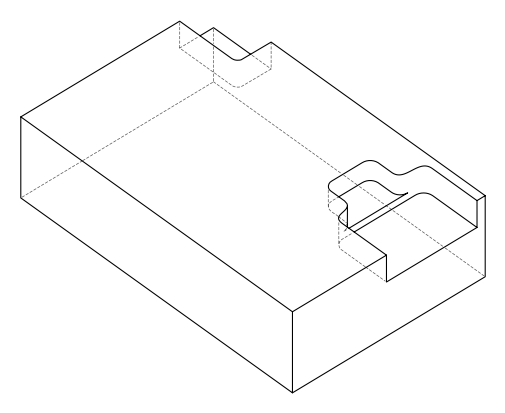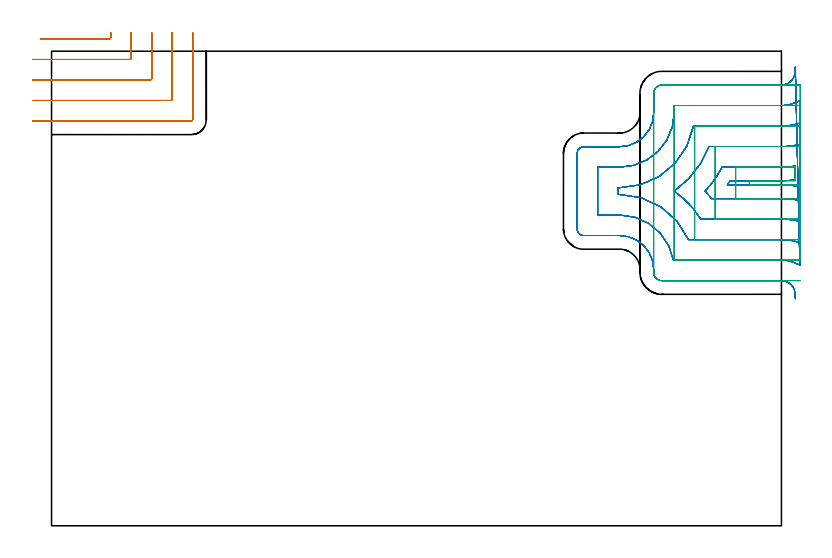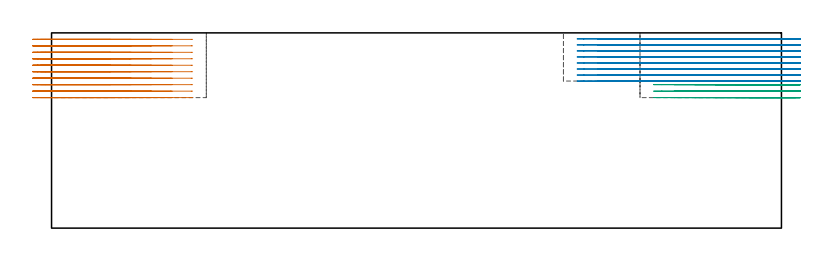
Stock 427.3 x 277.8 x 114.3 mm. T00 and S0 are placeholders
(PLAN: 3 operations, 0 tool changes, 50.7 min)
(1 MILL_CORNER_NOTCH_RECTANGULAR | CORNER_NOTCH_RECTANGULAR | NXT0201_012 | Follow Part, ap 4, ae 75% | 10.89 min | 166964 mm3)
(2 MILL_OPEN_POCKET | POCKET_OPEN | NXT0201_012 | Follow Part, ap 4, ae 75% | 30.34 min | 388699 mm3)
(3 MILL_SLOT | SLOT_PARTIAL_RECTANGULAR | NXT0201_012 | Follow Part, ap 4, ae 75% | 9.45 min | 104140 mm3)
(TOOL NXT0201_012 | ENDMILL 16mm [2P460-1600-NA 1630] | D16 FL38 Z6)
(OP 1 MILL_CORNER_NOTCH_RECTANGULAR)
G17 G21 G94 G90
T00 M6
G54
G17 G0 G90 X-6.487 Y285. S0 M3
G43 Z124.3 H1
Z110.51
G94 G1 X-3.487 F250.
X33.805 F500.
G3 X34.6 Y285.8 R0.8
G1 Y288.8 F250.
G0 Z124.3
X-11. Y273.
Z110.51
G1 X-8.
X45.805 F500.
G3 X46.6 Y273.795 R0.8
G1 Y285.8
Y288.8 F250.
G0 Z124.3
X-11. Y261.
Z110.51
G1 X-8.
X57.805 F500.
G3 X58.6 Y261.795 R0.8
G1 Y285.8
Y288.8 F250.
G0 Z124.3
X-11. Y249.
Z110.51
G1 X-8.
X69.804 F500.
G3 X70.6 Y249.796 R0.8
G1 Y285.8
Y288.8 F250.
G0 Z124.3
X-11. Y237.
Z110.51
G1 X-8.
X81.804 F500.
G3 X82.6 Y237.796 R0.8
G1 Y285.8
Y288.8 F250.
G0 Z124.3
X-6.487 Y285.
Z106.72
G1 X-3.487
X33.805 F500.
G3 X34.6 Y285.8 R0.8
G1 Y288.8 F250.
G0 Z124.3
X-11. Y273.
Z106.72
G1 X-8.
X45.805 F500.
G3 X46.6 Y273.795 R0.8
G1 Y285.8
Y288.8 F250.
G0 Z124.3
X-11. Y261.
Z106.72
G1 X-8.
X57.805 F500.
G3 X58.6 Y261.795 R0.8
G1 Y285.8
Y288.8 F250.
G0 Z124.3
X-11. Y249.
Z106.72
G1 X-8.
X69.804 F500.
G3 X70.6 Y249.796 R0.8
G1 Y285.8
Y288.8 F250.
G0 Z124.3
X-11. Y237.
Z106.72
G1 X-8.
X81.804 F500.
G3 X82.6 Y237.796 R0.8
G1 Y285.8
Y288.8 F250.
G0 Z124.3
X-6.487 Y285.
Z102.93
G1 X-3.487
X33.805 F500.
G3 X34.6 Y285.8 R0.8
G1 Y288.8 F250.
G0 Z124.3
X-11. Y273.
Z102.93
G1 X-8.
X45.805 F500.
G3 X46.6 Y273.795 R0.8
G1 Y285.8
Y288.8 F250.
G0 Z124.3
X-11. Y261.
Z102.93
G1 X-8.
X57.805 F500.
G3 X58.6 Y261.795 R0.8
G1 Y285.8
Y288.8 F250.
G0 Z124.3
X-11. Y249.
Z102.93
G1 X-8.
X69.804 F500.
G3 X70.6 Y249.796 R0.8
G1 Y285.8
Y288.8 F250.
G0 Z124.3
X-11. Y237.
Z102.93
G1 X-8.
X81.804 F500.
G3 X82.6 Y237.796 R0.8
G1 Y285.8
Y288.8 F250.
G0 Z124.3
X-6.487 Y285.
Z99.14
G1 X-3.487
X33.805 F500.
G3 X34.6 Y285.8 R0.8
G1 Y288.8 F250.
G0 Z124.3
X-11. Y273.
Z99.14
G1 X-8.
X45.805 F500.
G3 X46.6 Y273.795 R0.8
G1 Y285.8
Y288.8 F250.
G0 Z124.3
X-11. Y261.
Z99.14
G1 X-8.
X57.805 F500.
G3 X58.6 Y261.795 R0.8
G1 Y285.8
Y288.8 F250.
G0 Z124.3
X-11. Y249.
Z99.14
G1 X-8.
X69.804 F500.
G3 X70.6 Y249.796 R0.8
G1 Y285.8
Y288.8 F250.
G0 Z124.3
X-11. Y237.
Z99.14
G1 X-8.
X81.804 F500.
G3 X82.6 Y237.796 R0.8
G1 Y285.8
Y288.8 F250.
G0 Z124.3
X-6.487 Y285.
Z95.35
G1 X-3.487
X33.805 F500.
G3 X34.6 Y285.8 R0.8
G1 Y288.8 F250.
G0 Z124.3
X-11. Y273.
Z95.35
G1 X-8.
X45.805 F500.
G3 X46.6 Y273.795 R0.8
G1 Y285.8
Y288.8 F250.
G0 Z124.3
X-11. Y261.
Z95.35
G1 X-8.
X57.805 F500.
G3 X58.6 Y261.795 R0.8
G1 Y285.8
Y288.8 F250.
G0 Z124.3
X-11. Y249.
Z95.35
G1 X-8.
X69.804 F500.
G3 X70.6 Y249.796 R0.8
G1 Y285.8
Y288.8 F250.
G0 Z124.3
X-11. Y237.
Z95.35
G1 X-8.
X81.804 F500.
G3 X82.6 Y237.796 R0.8
G1 Y285.8
Y288.8 F250.
G0 Z124.3
X-6.487 Y285.
Z91.56
G1 X-3.487
X33.805 F500.
G3 X34.6 Y285.8 R0.8
G1 Y288.8 F250.
G0 Z124.3
X-11. Y273.
Z91.56
G1 X-8.
X45.805 F500.
G3 X46.6 Y273.795 R0.8
G1 Y285.8
Y288.8 F250.
G0 Z124.3
X-11. Y261.
Z91.56
G1 X-8.
X57.805 F500.
G3 X58.6 Y261.795 R0.8
G1 Y285.8
Y288.8 F250.
G0 Z124.3
X-11. Y249.
Z91.56
G1 X-8.
X69.804 F500.
G3 X70.6 Y249.796 R0.8
G1 Y285.8
Y288.8 F250.
G0 Z124.3
X-11. Y237.
Z91.56
G1 X-8.
X81.804 F500.
G3 X82.6 Y237.796 R0.8
G1 Y285.8
Y288.8 F250.
G0 Z124.3
X-6.487 Y285.
Z87.77
G1 X-3.487
X33.805 F500.
G3 X34.6 Y285.8 R0.8
G1 Y288.8 F250.
G0 Z124.3
X-11. Y273.
Z87.77
G1 X-8.
X45.805 F500.
G3 X46.6 Y273.795 R0.8
G1 Y285.8
Y288.8 F250.
G0 Z124.3
X-11. Y261.
Z87.77
G1 X-8.
X57.805 F500.
G3 X58.6 Y261.795 R0.8
G1 Y285.8
Y288.8 F250.
G0 Z124.3
X-11. Y249.
Z87.77
G1 X-8.
X69.804 F500.
G3 X70.6 Y249.796 R0.8
G1 Y285.8
Y288.8 F250.
G0 Z124.3
X-11. Y237.
Z87.77
G1 X-8.
X81.804 F500.
G3 X82.6 Y237.796 R0.8
G1 Y285.8
Y288.8 F250.
G0 Z124.3
X-6.487 Y285.
Z83.98
G1 X-3.487
X33.805 F500.
G3 X34.6 Y285.8 R0.8
G1 Y288.8 F250.
G0 Z124.3
X-11. Y273.
Z83.98
G1 X-8.
X45.805 F500.
G3 X46.6 Y273.795 R0.8
G1 Y285.8
Y288.8 F250.
G0 Z124.3
X-11. Y261.
Z83.98
G1 X-8.
X57.805 F500.
G3 X58.6 Y261.795 R0.8
G1 Y285.8
Y288.8 F250.
G0 Z124.3
X-11. Y249.
Z83.98
G1 X-8.
X69.804 F500.
G3 X70.6 Y249.796 R0.8
G1 Y285.8
Y288.8 F250.
G0 Z124.3
X-11. Y237.
Z83.98
G1 X-8.
X81.804 F500.
G3 X82.6 Y237.796 R0.8
G1 Y285.8
Y288.8 F250.
G0 Z124.3
X-6.487 Y285.
Z80.19
G1 X-3.487
X33.805 F500.
G3 X34.6 Y285.8 R0.8
G1 Y288.8 F250.
G0 Z124.3
X-11. Y273.
Z80.19
G1 X-8.
X45.805 F500.
G3 X46.6 Y273.795 R0.8
G1 Y285.8
Y288.8 F250.
G0 Z124.3
X-11. Y261.
Z80.19
G1 X-8.
X57.805 F500.
G3 X58.6 Y261.795 R0.8
G1 Y285.8
Y288.8 F250.
G0 Z124.3
X-11. Y249.
Z80.19
G1 X-8.
X69.804 F500.
G3 X70.6 Y249.796 R0.8
G1 Y285.8
Y288.8 F250.
G0 Z124.3
X-11. Y237.
Z80.19
G1 X-8.
X81.804 F500.
G3 X82.6 Y237.796 R0.8
G1 Y285.8
Y288.8 F250.
G0 Z124.3
X-6.487 Y285.
Z76.4
G1 X-3.487
X33.805 F500.
G3 X34.6 Y285.8 R0.8
G1 Y288.8 F250.
G0 Z124.3
X-11. Y273.
Z76.4
G1 X-8.
X45.805 F500.
G3 X46.6 Y273.795 R0.8
G1 Y285.8
Y288.8 F250.
G0 Z124.3
X-11. Y261.
Z76.4
G1 X-8.
X57.805 F500.
G3 X58.6 Y261.795 R0.8
G1 Y285.8
Y288.8 F250.
G0 Z124.3
X-11. Y249.
Z76.4
G1 X-8.
X69.804 F500.
G3 X70.6 Y249.796 R0.8
G1 Y285.8
Y288.8 F250.
G0 Z124.3
X-11. Y237.
Z76.4
G1 X-8.
X81.804 F500.
G3 X82.6 Y237.796 R0.8
G1 Y285.8
Y288.8 F250.
G0 Z124.3
M5
M2
(OP 2 MILL_OPEN_POCKET)
G17 G21 G94 G90
T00 M6
G54
G17 G0 G90 X438.276 Y198.623 S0 M3
G43 Z124.3 H1
Z110.775
G94 G1 X435.3 Y198.998 F250.
G3 X427.3 Y199.5 R64. F500.
G1 X395.62
G3 X397.228 Y202. R75.9
G1 X427.3
G3 X435.3 Y202.502 R64.
G1 Y210.574
G2 X427.3 Y210. R56.
G1 X392.593
G2 X382.636 Y195.9 R67.9
X386.342 Y191.5 R67.9
G1 X427.3
G2 X435.3 Y190.926 R56.
G1 X438.269 Y190.497 F250.
X438.25 Y223.279
X435.3 Y222.733
G2 X427.3 Y222. R44. F500.
G1 X384.876
G2 X364.506 Y195.9 R55.9
X380.082 Y179.5 R55.9
G1 X427.3
G2 X435.3 Y178.767 R44.
G1 X438.25 Y178.221 F250.
X438.205 Y235.766
X435.3 Y235.016
G2 X427.3 Y234. R32. F500.
G1 X375.802
G2 X332.6 Y197.9 R43.9
G1 X331.7
Y193.9
X332.6
G2 X372.861 Y167.5 R43.9
G1 X427.3
G2 X435.3 Y166.484 R32.
G1 X438.205 Y165.734 F250.
X438.05 Y248.87
X435.3 Y247.67
G2 X427.3 Y246. R20. F500.
G1 X364.5
Y241.8
G2 X332.6 Y209.9 R31.9
G1 X319.7
Y181.9
X332.6
G2 X364.022 Y155.5 R31.9
G1 X427.3
G2 X435.3 Y153.83 R20.
G1 X438.05 Y152.63 F250.
X435.44 Y268.596
X435.29 Y265.6
G2 X427.3 Y258. R8. F500.
G1 X357.3
G3 X352.5 Y253.2 R4.8
G1 Y241.8
G2 X332.6 Y221.9 R19.9
G1 X311.6
G3 X307.7 Y218. R3.9
G1 Y173.8
G3 X311.6 Y169.9 R3.9
G1 X332.6
G2 X352.5 Y150. R19.9
G1 Y148.3
G3 X357.3 Y143.5 R4.8
G1 X427.3
G2 X435.29 Y135.9 R8.
G1 X435.44 Y132.904 F250.
G0 X438.276 Y198.623 Z107.25
G1 X435.3 Y198.998
G3 X427.3 Y199.5 R64. F500.
G1 X395.62
G3 X397.228 Y202. R75.9
G1 X427.3
G3 X435.3 Y202.502 R64.
G1 Y210.574
G2 X427.3 Y210. R56.
G1 X392.593
G2 X382.636 Y195.9 R67.9
X386.342 Y191.5 R67.9
G1 X427.3
G2 X435.3 Y190.926 R56.
G1 X438.269 Y190.497 F250.
X438.25 Y223.279
X435.3 Y222.733
G2 X427.3 Y222. R44. F500.
G1 X384.876
G2 X364.506 Y195.9 R55.9
X380.082 Y179.5 R55.9
G1 X427.3
G2 X435.3 Y178.767 R44.
G1 X438.25 Y178.221 F250.
X438.205 Y235.766
X435.3 Y235.016
G2 X427.3 Y234. R32. F500.
G1 X375.802
G2 X332.6 Y197.9 R43.9
G1 X331.7
Y193.9
X332.6
G2 X372.861 Y167.5 R43.9
G1 X427.3
G2 X435.3 Y166.484 R32.
G1 X438.205 Y165.734 F250.
X438.05 Y248.87
X435.3 Y247.67
G2 X427.3 Y246. R20. F500.
G1 X364.5
Y241.8
G2 X332.6 Y209.9 R31.9
G1 X319.7
Y181.9
X332.6
G2 X364.022 Y155.5 R31.9
G1 X427.3
G2 X435.3 Y153.83 R20.
G1 X438.05 Y152.63 F250.
X435.44 Y268.596
X435.29 Y265.6
G2 X427.3 Y258. R8. F500.
G1 X357.3
G3 X352.5 Y253.2 R4.8
G1 Y241.8
G2 X332.6 Y221.9 R19.9
G1 X311.6
G3 X307.7 Y218. R3.9
G1 Y173.8
G3 X311.6 Y169.9 R3.9
G1 X332.6
G2 X352.5 Y150. R19.9
G1 Y148.3
G3 X357.3 Y143.5 R4.8
G1 X427.3
G2 X435.29 Y135.9 R8.
G1 X435.44 Y132.904 F250.
G0 X438.276 Y198.623 Z103.725
G1 X435.3 Y198.998
G3 X427.3 Y199.5 R64. F500.
G1 X395.62
G3 X397.228 Y202. R75.9
G1 X427.3
G3 X435.3 Y202.502 R64.
G1 Y210.574
G2 X427.3 Y210. R56.
G1 X392.593
G2 X382.636 Y195.9 R67.9
X386.342 Y191.5 R67.9
G1 X427.3
G2 X435.3 Y190.926 R56.
G1 X438.269 Y190.497 F250.
X438.25 Y223.279
X435.3 Y222.733
G2 X427.3 Y222. R44. F500.
G1 X384.876
G2 X364.506 Y195.9 R55.9
X380.082 Y179.5 R55.9
G1 X427.3
G2 X435.3 Y178.767 R44.
G1 X438.25 Y178.221 F250.
X438.205 Y235.766
X435.3 Y235.016
G2 X427.3 Y234. R32. F500.
G1 X375.802
G2 X332.6 Y197.9 R43.9
G1 X331.7
Y193.9
X332.6
G2 X372.861 Y167.5 R43.9
G1 X427.3
G2 X435.3 Y166.484 R32.
G1 X438.205 Y165.734 F250.
X438.05 Y248.87
X435.3 Y247.67
G2 X427.3 Y246. R20. F500.
G1 X364.5
Y241.8
G2 X332.6 Y209.9 R31.9
G1 X319.7
Y181.9
X332.6
G2 X364.022 Y155.5 R31.9
G1 X427.3
G2 X435.3 Y153.83 R20.
G1 X438.05 Y152.63 F250.
X435.44 Y268.596
X435.29 Y265.6
G2 X427.3 Y258. R8. F500.
G1 X357.3
G3 X352.5 Y253.2 R4.8
G1 Y241.8
G2 X332.6 Y221.9 R19.9
G1 X311.6
G3 X307.7 Y218. R3.9
G1 Y173.8
G3 X311.6 Y169.9 R3.9
G1 X332.6
G2 X352.5 Y150. R19.9
G1 Y148.3
G3 X357.3 Y143.5 R4.8
G1 X427.3
G2 X435.29 Y135.9 R8.
G1 X435.44 Y132.904 F250.
G0 X438.276 Y198.623 Z100.2
G1 X435.3 Y198.998
G3 X427.3 Y199.5 R64. F500.
G1 X395.62
G3 X397.228 Y202. R75.9
G1 X427.3
G3 X435.3 Y202.502 R64.
G1 Y210.574
G2 X427.3 Y210. R56.
G1 X392.593
G2 X382.636 Y195.9 R67.9
X386.342 Y191.5 R67.9
G1 X427.3
G2 X435.3 Y190.926 R56.
G1 X438.269 Y190.497 F250.
X438.25 Y223.279
X435.3 Y222.733
G2 X427.3 Y222. R44. F500.
G1 X384.876
G2 X364.506 Y195.9 R55.9
X380.082 Y179.5 R55.9
G1 X427.3
G2 X435.3 Y178.767 R44.
G1 X438.25 Y178.221 F250.
X438.205 Y235.766
X435.3 Y235.016
G2 X427.3 Y234. R32. F500.
G1 X375.802
G2 X332.6 Y197.9 R43.9
G1 X331.7
Y193.9
X332.6
G2 X372.861 Y167.5 R43.9
G1 X427.3
G2 X435.3 Y166.484 R32.
G1 X438.205 Y165.734 F250.
X438.05 Y248.87
X435.3 Y247.67
G2 X427.3 Y246. R20. F500.
G1 X364.5
Y241.8
G2 X332.6 Y209.9 R31.9
G1 X319.7
Y181.9
X332.6
G2 X364.022 Y155.5 R31.9
G1 X427.3
G2 X435.3 Y153.83 R20.
G1 X438.05 Y152.63 F250.
X435.44 Y268.596
X435.29 Y265.6
G2 X427.3 Y258. R8. F500.
G1 X357.3
G3 X352.5 Y253.2 R4.8
G1 Y241.8
G2 X332.6 Y221.9 R19.9
G1 X311.6
G3 X307.7 Y218. R3.9
G1 Y173.8
G3 X311.6 Y169.9 R3.9
G1 X332.6
G2 X352.5 Y150. R19.9
G1 Y148.3
G3 X357.3 Y143.5 R4.8
G1 X427.3
G2 X435.29 Y135.9 R8.
G1 X435.44 Y132.904 F250.
G0 X438.276 Y198.623 Z96.675
G1 X435.3 Y198.998
G3 X427.3 Y199.5 R64. F500.
G1 X395.62
G3 X397.228 Y202. R75.9
G1 X427.3
G3 X435.3 Y202.502 R64.
G1 Y210.574
G2 X427.3 Y210. R56.
G1 X392.593
G2 X382.636 Y195.9 R67.9
X386.342 Y191.5 R67.9
G1 X427.3
G2 X435.3 Y190.926 R56.
G1 X438.269 Y190.497 F250.
X438.25 Y223.279
X435.3 Y222.733
G2 X427.3 Y222. R44. F500.
G1 X384.876
G2 X364.506 Y195.9 R55.9
X380.082 Y179.5 R55.9
G1 X427.3
G2 X435.3 Y178.767 R44.
G1 X438.25 Y178.221 F250.
X438.205 Y235.766
X435.3 Y235.016
G2 X427.3 Y234. R32. F500.
G1 X375.802
G2 X332.6 Y197.9 R43.9
G1 X331.7
Y193.9
X332.6
G2 X372.861 Y167.5 R43.9
G1 X427.3
G2 X435.3 Y166.484 R32.
G1 X438.205 Y165.734 F250.
X438.05 Y248.87
X435.3 Y247.67
G2 X427.3 Y246. R20. F500.
G1 X364.5
Y241.8
G2 X332.6 Y209.9 R31.9
G1 X319.7
Y181.9
X332.6
G2 X364.022 Y155.5 R31.9
G1 X427.3
G2 X435.3 Y153.83 R20.
G1 X438.05 Y152.63 F250.
X435.44 Y268.596
X435.29 Y265.6
G2 X427.3 Y258. R8. F500.
G1 X357.3
G3 X352.5 Y253.2 R4.8
G1 Y241.8
G2 X332.6 Y221.9 R19.9
G1 X311.6
G3 X307.7 Y218. R3.9
G1 Y173.8
G3 X311.6 Y169.9 R3.9
G1 X332.6
G2 X352.5 Y150. R19.9
G1 Y148.3
G3 X357.3 Y143.5 R4.8
G1 X427.3
G2 X435.29 Y135.9 R8.
G1 X435.44 Y132.904 F250.
G0 X438.276 Y198.623 Z93.15
G1 X435.3 Y198.998
G3 X427.3 Y199.5 R64. F500.
G1 X395.62
G3 X397.228 Y202. R75.9
G1 X427.3
G3 X435.3 Y202.502 R64.
G1 Y210.574
G2 X427.3 Y210. R56.
G1 X392.593
G2 X382.636 Y195.9 R67.9
X386.342 Y191.5 R67.9
G1 X427.3
G2 X435.3 Y190.926 R56.
G1 X438.269 Y190.497 F250.
X438.25 Y223.279
X435.3 Y222.733
G2 X427.3 Y222. R44. F500.
G1 X384.876
G2 X364.506 Y195.9 R55.9
X380.082 Y179.5 R55.9
G1 X427.3
G2 X435.3 Y178.767 R44.
G1 X438.25 Y178.221 F250.
X438.205 Y235.766
X435.3 Y235.016
G2 X427.3 Y234. R32. F500.
G1 X375.802
G2 X332.6 Y197.9 R43.9
G1 X331.7
Y193.9
X332.6
G2 X372.861 Y167.5 R43.9
G1 X427.3
G2 X435.3 Y166.484 R32.
G1 X438.205 Y165.734 F250.
X438.05 Y248.87
X435.3 Y247.67
G2 X427.3 Y246. R20. F500.
G1 X364.5
Y241.8
G2 X332.6 Y209.9 R31.9
G1 X319.7
Y181.9
X332.6
G2 X364.022 Y155.5 R31.9
G1 X427.3
G2 X435.3 Y153.83 R20.
G1 X438.05 Y152.63 F250.
X435.44 Y268.596
X435.29 Y265.6
G2 X427.3 Y258. R8. F500.
G1 X357.3
G3 X352.5 Y253.2 R4.8
G1 Y241.8
G2 X332.6 Y221.9 R19.9
G1 X311.6
G3 X307.7 Y218. R3.9
G1 Y173.8
G3 X311.6 Y169.9 R3.9
G1 X332.6
G2 X352.5 Y150. R19.9
G1 Y148.3
G3 X357.3 Y143.5 R4.8
G1 X427.3
G2 X435.29 Y135.9 R8.
G1 X435.44 Y132.904 F250.
G0 X438.276 Y198.623 Z89.625
G1 X435.3 Y198.998
G3 X427.3 Y199.5 R64. F500.
G1 X395.62
G3 X397.228 Y202. R75.9
G1 X427.3
G3 X435.3 Y202.502 R64.
G1 Y210.574
G2 X427.3 Y210. R56.
G1 X392.593
G2 X382.636 Y195.9 R67.9
X386.342 Y191.5 R67.9
G1 X427.3
G2 X435.3 Y190.926 R56.
G1 X438.269 Y190.497 F250.
X438.25 Y223.279
X435.3 Y222.733
G2 X427.3 Y222. R44. F500.
G1 X384.876
G2 X364.506 Y195.9 R55.9
X380.082 Y179.5 R55.9
G1 X427.3
G2 X435.3 Y178.767 R44.
G1 X438.25 Y178.221 F250.
X438.205 Y235.766
X435.3 Y235.016
G2 X427.3 Y234. R32. F500.
G1 X375.802
G2 X332.6 Y197.9 R43.9
G1 X331.7
Y193.9
X332.6
G2 X372.861 Y167.5 R43.9
G1 X427.3
G2 X435.3 Y166.484 R32.
G1 X438.205 Y165.734 F250.
X438.05 Y248.87
X435.3 Y247.67
G2 X427.3 Y246. R20. F500.
G1 X364.5
Y241.8
G2 X332.6 Y209.9 R31.9
G1 X319.7
Y181.9
X332.6
G2 X364.022 Y155.5 R31.9
G1 X427.3
G2 X435.3 Y153.83 R20.
G1 X438.05 Y152.63 F250.
X435.44 Y268.596
X435.29 Y265.6
G2 X427.3 Y258. R8. F500.
G1 X357.3
G3 X352.5 Y253.2 R4.8
G1 Y241.8
G2 X332.6 Y221.9 R19.9
G1 X311.6
G3 X307.7 Y218. R3.9
G1 Y173.8
G3 X311.6 Y169.9 R3.9
G1 X332.6
G2 X352.5 Y150. R19.9
G1 Y148.3
G3 X357.3 Y143.5 R4.8
G1 X427.3
G2 X435.29 Y135.9 R8.
G1 X435.44 Y132.904 F250.
G0 X438.276 Y198.623 Z86.1
G1 X435.3 Y198.998
G3 X427.3 Y199.5 R64. F500.
G1 X395.62
G3 X397.228 Y202. R75.9
G1 X427.3
G3 X435.3 Y202.502 R64.
G1 Y210.574
G2 X427.3 Y210. R56.
G1 X392.593
G2 X382.636 Y195.9 R67.9
X386.342 Y191.5 R67.9
G1 X427.3
G2 X435.3 Y190.926 R56.
G1 X438.269 Y190.497 F250.
X438.25 Y223.279
X435.3 Y222.733
G2 X427.3 Y222. R44. F500.
G1 X384.876
G2 X364.506 Y195.9 R55.9
X380.082 Y179.5 R55.9
G1 X427.3
G2 X435.3 Y178.767 R44.
G1 X438.25 Y178.221 F250.
X438.205 Y235.766
X435.3 Y235.016
G2 X427.3 Y234. R32. F500.
G1 X375.802
G2 X332.6 Y197.9 R43.9
G1 X331.7
Y193.9
X332.6
G2 X372.861 Y167.5 R43.9
G1 X427.3
G2 X435.3 Y166.484 R32.
G1 X438.205 Y165.734 F250.
X438.05 Y248.87
X435.3 Y247.67
G2 X427.3 Y246. R20. F500.
G1 X364.5
Y241.8
G2 X332.6 Y209.9 R31.9
G1 X319.7
Y181.9
X332.6
G2 X364.022 Y155.5 R31.9
G1 X427.3
G2 X435.3 Y153.83 R20.
G1 X438.05 Y152.63 F250.
X435.44 Y268.596
X435.29 Y265.6
G2 X427.3 Y258. R8. F500.
G1 X357.3
G3 X352.5 Y253.2 R4.8
G1 Y241.8
G2 X332.6 Y221.9 R19.9
G1 X311.6
G3 X307.7 Y218. R3.9
G1 Y173.8
G3 X311.6 Y169.9 R3.9
G1 X332.6
G2 X352.5 Y150. R19.9
G1 Y148.3
G3 X357.3 Y143.5 R4.8
G1 X427.3
G2 X435.29 Y135.9 R8.
G1 X435.44 Y132.904 F250.
G0 Z124.3
M5
M2
(OP 3 MILL_SLOT)
G17 G21 G94 G90
T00 M6
G54
G17 G0 G90 X438.3 Y199.5 S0 M3
G43 Z124.3 H1
Z83.98
G94 G1 X435.3 F250.
X408.5 F500.
Y202.
X435.3
Y210.
X400.5
Y191.5
X435.3
X438.3 F250.
Y222.
X435.3
X388.5 F500.
Y179.5
X435.3
X438.3 F250.
Y234.
X435.3
X376.5 F500.
Y167.5
X435.3
X438.3 F250.
Y246.
X435.3
X364.5 F500.
Y155.5
X435.3
X438.3 F250.
Y258.
X435.3
X357.3 F500.
G3 X352.5 Y253.2 R4.8
G1 Y148.3
G3 X357.3 Y143.5 R4.8
G1 X435.3
X438.3 F250.
G0 Y199.5 Z80.19
G1 X435.3
X408.5 F500.
Y202.
X435.3
Y210.
X400.5
Y191.5
X435.3
X438.3 F250.
Y222.
X435.3
X388.5 F500.
Y179.5
X435.3
X438.3 F250.
Y234.
X435.3
X376.5 F500.
Y167.5
X435.3
X438.3 F250.
Y246.
X435.3
X364.5 F500.
Y155.5
X435.3
X438.3 F250.
Y258.
X435.3
X357.3 F500.
G3 X352.5 Y253.2 R4.8
G1 Y148.3
G3 X357.3 Y143.5 R4.8
G1 X435.3
X438.3 F250.
G0 Y199.5 Z76.4
G1 X435.3
X408.5 F500.
Y202.
X435.3
Y210.
X400.5
Y191.5
X435.3
X438.3 F250.
Y222.
X435.3
X388.5 F500.
Y179.5
X435.3
X438.3 F250.
Y234.
X435.3
X376.5 F500.
Y167.5
X435.3
X438.3 F250.
Y246.
X435.3
X364.5 F500.
Y155.5
X435.3
X438.3 F250.
Y258.
X435.3
X357.3 F500.
G3 X352.5 Y253.2 R4.8
G1 Y148.3
G3 X357.3 Y143.5 R4.8
G1 X435.3
X438.3 F250.
G0 Z124.3
M5
M2
